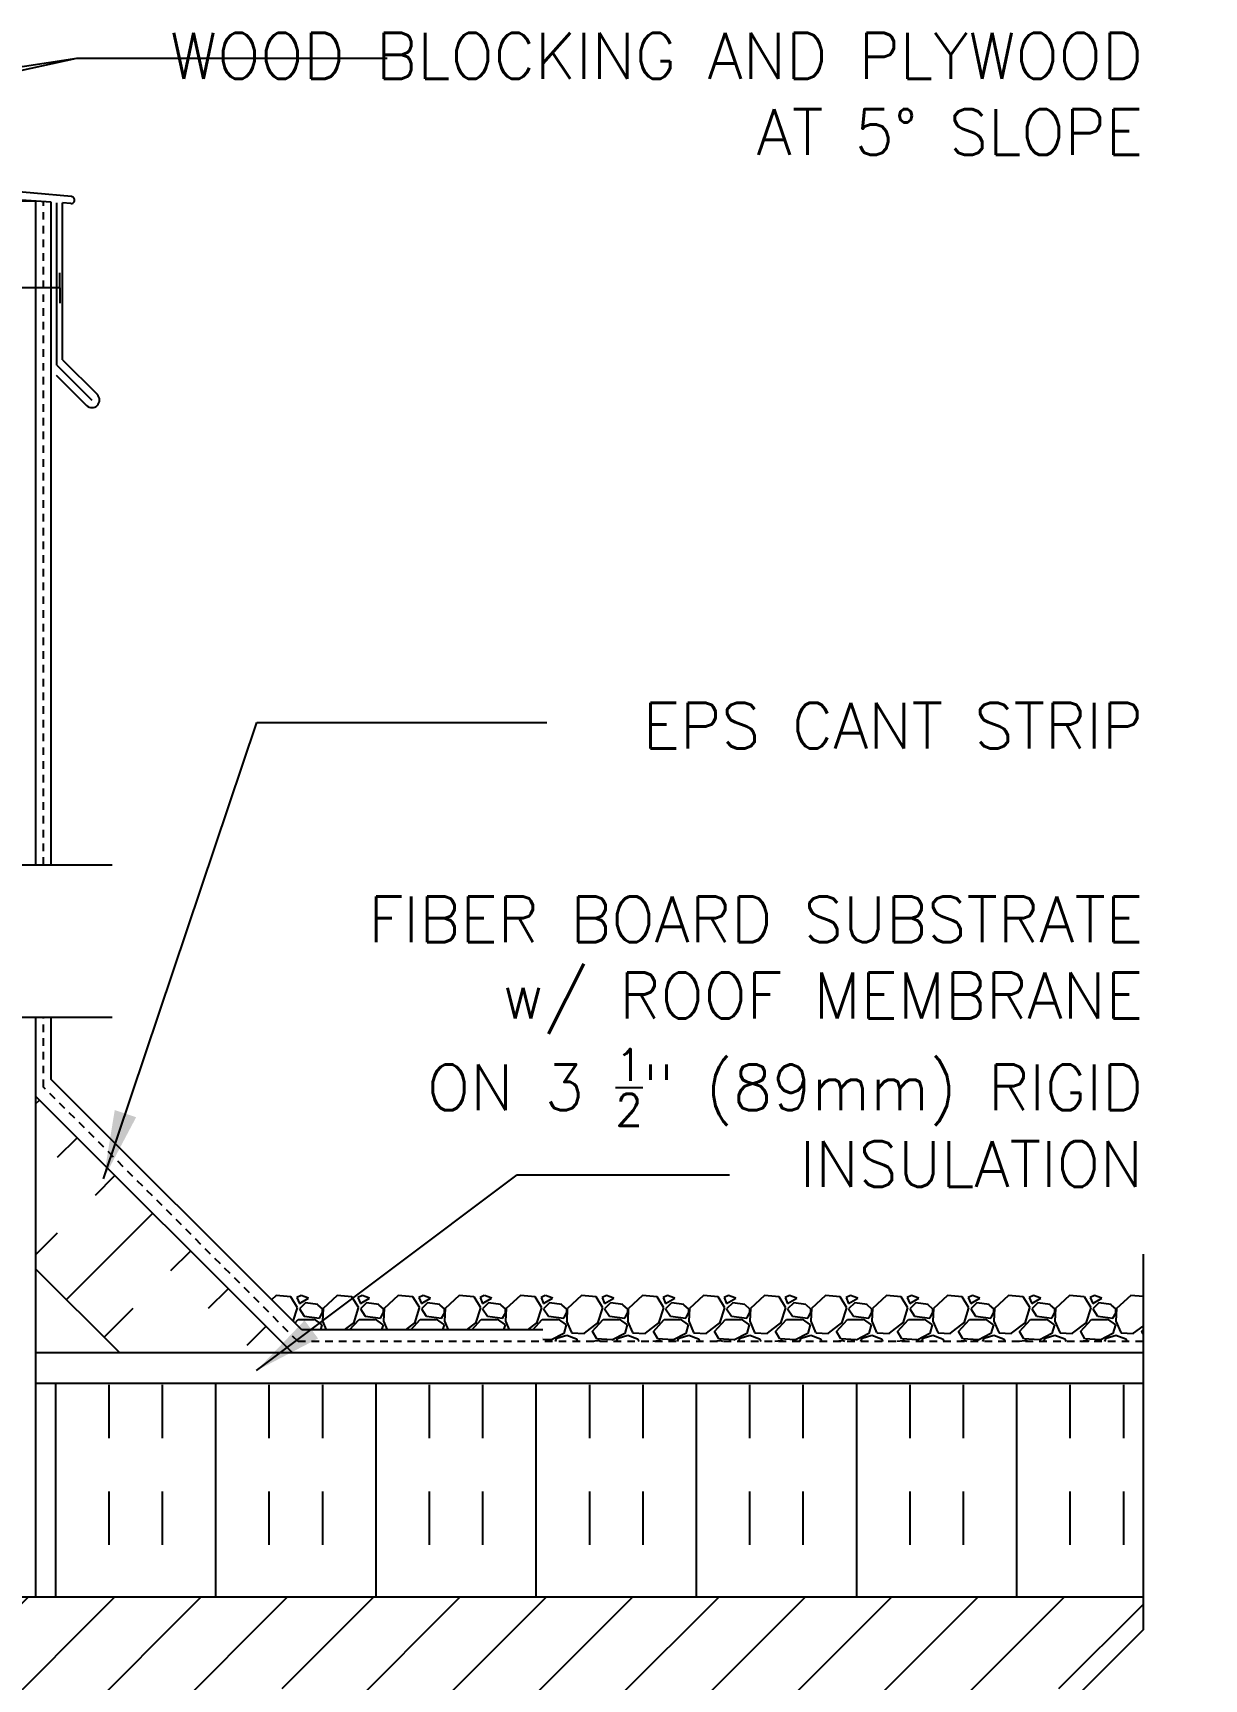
# Model space of a CAD drawing. Header units: inches. Extents: x 98 to 204, y 121 to 199.
# Drawn here: x 185.2 to 204.39, y 171.06 to 198.04 of the extents above; entities that cross this region are included whole.
import ezdxf

# ---------------------------------------------------------------- set-up
doc = ezdxf.new("R2010")
doc.units = ezdxf.units.IN
doc.header["$LTSCALE"] = 0.5
doc.header["$MEASUREMENT"] = 0
doc.linetypes.add('DASHED2', pattern=[0.375, 0.25, -0.125])
for name, color, linetype in [('HATCH', 12, 'Continuous'), ('line25', 2, 'Continuous'), ('LINE50', 5, 'Continuous'), ('LINE9', 9, 'Continuous'), ('TEXT', 4, 'Continuous')]:
    doc.layers.add(name, color=color, linetype=linetype)
doc.styles.add('DIM', font='romans.shx', dxfattribs={"width": 0.7})
doc.styles.add('ROMANS', font='romans.shx', dxfattribs={"height": 0.75})
doc.dimstyles.new('ext_12', dxfattribs={"dimscale": 12, "dimtxt": 0.09375, "dimasz": 0.09375, "dimexe": 0.09375, "dimexo": 0.0625, "dimgap": 0.0625, "dimtad": 1, "dimdec": 1, "dimzin": 3, "dimdsep": 46, "dimlunit": 4, "dimtxsty": 'DIM', "dimcen": 0.09, "dimdle": 0.09375, "dimclrt": 4, "dimadec": 0, "dimazin": 0, "dimtfac": 1, "dimtdec": 1, "dimtmove": 2, "dimatfit": 3, "dimfxl": 1, "dimfrac": 2, "dimtolj": 1, "dimtzin": 0, "dimarcsym": 0})

msp = doc.modelspace()

# ---------------------------------------------------------------- hatches: boundary and pattern name
at = {"layer": 'HATCH'}
h = msp.add_hatch(dxfattribs=at)
h.set_pattern_fill('INSUL', color=256, scale=7, angle=45, style=0)
h.set_pattern_definition([(45, (77.9495, 17.504), (-1.856155, 1.856155), []), (45, (77.3307, 18.1228), (-1.856155, 1.856155), [0.875, -0.875]), (45, (76.712, 18.7415), (-1.856155, 1.856155), [0.875, -0.875])])
h.paths.add_polyline_path([(186.501, 176.53), (189.329, 176.53), (185.253, 180.607), (185.253, 177.779)])
h = msp.add_hatch(dxfattribs=at)
h.set_pattern_fill('INSUL', color=256, scale=7, angle=90, style=0)
h.set_pattern_definition([(90, (77.9495, 17.504), (-2.625, 2e-16), []), (90, (77.0745, 17.504), (-2.625, 2e-16), [0.875, -0.875]), (90, (76.1995, 17.504), (-2.625, 2e-16), [0.875, -0.875])])
h.paths.add_polyline_path([(185.253, 175.905), (185.253, 172.405), (203.393, 172.405), (203.393, 175.905)])
h = msp.add_hatch(dxfattribs=at)
h.set_pattern_fill('ANSI31', color=256, scale=8, style=0)
h.paths.add_polyline_path([(203.393, 166.233, -1.37263), (202.418, 170.891), (203.393, 171.866), (203.393, 172.405), (186.655, 172.405), (184.655, 172.405), (182.655, 172.405), (182.655, 170.905, -1.788289), (180.425, 167.276), (178.979, 167.124), (178.815, 164.78, 0.743853), (178.712, 164.436, -0.189393), (178.762, 164.413, 0.071789), (178.815, 164.405), (201.393, 164.405), (203.393, 164.405)])
h.paths.add_polyline_path([(186.655, 168.405, -1), (191.655, 168.405, -1)], flags=16)
h.paths.add_polyline_path([(193.155, 168.405, -1), (198.155, 168.405, -1)], flags=16)
h.paths.add_polyline_path([(204.393, 170.866), (203.393, 170.866), (202.594, 170.866, -0.137255), (203.807, 170.281)])

# ---------------------------------------------------------------- linework, layer by layer
for p, q in [((185.834, 195.359), (169.315, 196.804)), ((185.503, 195.264), (184.196, 195.356)), ((185.503, 184.405), (185.503, 195.264)), ((185.596, 192.597), (185.596, 195.257)), ((185.827, 195.245), (185.69, 195.253)), ((185.69, 192.68), (185.69, 195.253)), ((185.69, 192.68), (186.259, 192.111)), ((185.583, 192.433), (186.082, 191.934)), ((185.596, 192.597), (186.17, 192.023)), ((185.503, 180.887), (185.503, 181.905)), ((189.61, 176.78), (185.503, 180.887)), ((189.19, 177.344), (189.115, 177.275)), ((189.43, 177.323), (189.19, 177.343)), ((189.541, 177.145), (189.431, 177.325)), ((189.599, 177.344), (189.529, 177.314)), ((189.529, 177.314), (189.569, 177.214)), ((189.569, 177.214), (189.719, 177.304)), ((189.72, 177.304), (189.6, 177.344)), ((190.19, 177.344), (189.96, 177.134)), ((190.43, 177.323), (190.19, 177.343)), ((190.541, 177.145), (190.431, 177.325)), ((190.599, 177.344), (190.529, 177.314)), ((190.529, 177.314), (190.569, 177.214)), ((190.569, 177.214), (190.719, 177.304)), ((190.72, 177.304), (190.6, 177.344)), ((191.19, 177.344), (190.96, 177.134)), ((191.43, 177.323), (191.19, 177.343)), ((191.541, 177.145), (191.431, 177.325)), ((191.599, 177.344), (191.529, 177.314)), ((191.529, 177.314), (191.569, 177.214)), ((191.569, 177.214), (191.719, 177.304)), ((191.72, 177.304), (191.6, 177.344)), ((192.19, 177.344), (191.96, 177.134)), ((192.43, 177.323), (192.19, 177.343)), ((192.541, 177.145), (192.431, 177.325)), ((192.599, 177.344), (192.529, 177.314)), ((192.529, 177.314), (192.569, 177.214)), ((192.569, 177.214), (192.719, 177.304)), ((192.72, 177.304), (192.6, 177.344)), ((193.19, 177.344), (192.96, 177.134)), ((193.43, 177.323), (193.19, 177.343)), ((193.541, 177.145), (193.431, 177.325)), ((193.599, 177.344), (193.529, 177.314)), ((193.529, 177.314), (193.569, 177.214)), ((193.569, 177.214), (193.719, 177.304)), ((193.72, 177.304), (193.6, 177.344)), ((194.19, 177.344), (193.96, 177.134)), ((194.43, 177.323), (194.19, 177.343)), ((194.541, 177.145), (194.431, 177.325)), ((194.599, 177.344), (194.529, 177.314)), ((194.529, 177.314), (194.569, 177.214)), ((194.569, 177.214), (194.719, 177.304)), ((194.72, 177.304), (194.6, 177.344)), ((195.19, 177.344), (194.96, 177.134)), ((195.43, 177.323), (195.19, 177.343)), ((195.541, 177.145), (195.431, 177.325)), ((195.599, 177.344), (195.529, 177.314)), ((195.529, 177.314), (195.569, 177.214)), ((195.569, 177.214), (195.719, 177.304)), ((195.72, 177.304), (195.6, 177.344)), ((196.19, 177.344), (195.96, 177.134)), ((196.43, 177.323), (196.19, 177.343)), ((196.541, 177.145), (196.431, 177.325)), ((196.599, 177.344), (196.529, 177.314)), ((196.529, 177.314), (196.569, 177.214)), ((196.569, 177.214), (196.719, 177.304)), ((196.72, 177.304), (196.6, 177.344)), ((197.19, 177.344), (196.96, 177.134)), ((197.43, 177.323), (197.19, 177.343)), ((197.541, 177.145), (197.431, 177.325)), ((197.599, 177.344), (197.529, 177.314)), ((197.529, 177.314), (197.569, 177.214)), ((197.569, 177.214), (197.719, 177.304)), ((197.72, 177.304), (197.6, 177.344)), ((198.19, 177.344), (197.96, 177.134)), ((198.43, 177.323), (198.19, 177.343)), ((198.541, 177.145), (198.431, 177.325)), ((198.599, 177.344), (198.529, 177.314)), ((198.529, 177.314), (198.569, 177.214)), ((198.569, 177.214), (198.719, 177.304)), ((198.72, 177.304), (198.6, 177.344)), ((199.19, 177.344), (198.96, 177.134)), ((199.43, 177.323), (199.19, 177.343)), ((199.541, 177.145), (199.431, 177.325)), ((199.599, 177.344), (199.529, 177.314)), ((199.529, 177.314), (199.569, 177.214)), ((199.569, 177.214), (199.719, 177.304)), ((199.72, 177.304), (199.6, 177.344)), ((200.19, 177.344), (199.96, 177.134)), ((200.43, 177.323), (200.19, 177.343)), ((200.541, 177.145), (200.431, 177.325)), ((200.599, 177.344), (200.529, 177.314)), ((200.529, 177.314), (200.569, 177.214)), ((200.569, 177.214), (200.719, 177.304)), ((200.72, 177.304), (200.6, 177.344)), ((201.19, 177.344), (200.96, 177.134)), ((201.43, 177.323), (201.19, 177.343)), ((201.541, 177.145), (201.431, 177.325)), ((201.599, 177.344), (201.529, 177.314)), ((201.529, 177.314), (201.569, 177.214)), ((201.569, 177.214), (201.719, 177.304)), ((201.72, 177.304), (201.6, 177.344)), ((202.19, 177.344), (201.96, 177.134)), ((202.43, 177.323), (202.19, 177.343)), ((202.541, 177.145), (202.431, 177.325)), ((202.599, 177.344), (202.529, 177.314)), ((202.529, 177.314), (202.569, 177.214)), ((202.569, 177.214), (202.719, 177.304)), ((202.72, 177.304), (202.6, 177.344)), ((203.19, 177.344), (202.96, 177.134)), ((203.393, 177.326), (203.19, 177.343)), ((189.468, 176.922), (189.54, 177.144)), ((189.669, 177.224), (189.569, 177.124)), ((189.569, 177.124), (189.649, 177.004)), ((189.87, 177.195), (189.67, 177.225)), ((189.951, 177.122), (189.871, 177.192)), ((189.9, 176.974), (189.95, 177.064)), ((189.959, 177.134), (189.949, 176.924)), ((189.949, 177.064), (189.949, 177.124)), ((190.46, 176.894), (190.54, 177.144)), ((190.669, 177.224), (190.569, 177.124)), ((190.569, 177.124), (190.649, 177.004)), ((190.87, 177.195), (190.67, 177.225)), ((190.951, 177.122), (190.871, 177.192)), ((190.9, 176.974), (190.95, 177.064)), ((190.959, 177.134), (190.949, 176.924)), ((190.949, 177.064), (190.949, 177.124)), ((191.46, 176.894), (191.54, 177.144)), ((191.669, 177.224), (191.569, 177.124)), ((191.569, 177.124), (191.649, 177.004)), ((191.87, 177.195), (191.67, 177.225)), ((191.951, 177.122), (191.871, 177.192)), ((191.9, 176.974), (191.95, 177.064)), ((191.959, 177.134), (191.949, 176.924)), ((191.949, 177.064), (191.949, 177.124)), ((192.46, 176.894), (192.54, 177.144)), ((192.669, 177.224), (192.569, 177.124)), ((192.569, 177.124), (192.649, 177.004)), ((192.87, 177.195), (192.67, 177.225)), ((192.951, 177.122), (192.871, 177.192)), ((192.9, 176.974), (192.95, 177.064)), ((192.959, 177.134), (192.949, 176.924)), ((192.949, 177.064), (192.949, 177.124)), ((193.46, 176.894), (193.54, 177.144)), ((193.669, 177.224), (193.569, 177.124)), ((193.569, 177.124), (193.649, 177.004)), ((193.87, 177.195), (193.67, 177.225)), ((193.951, 177.122), (193.871, 177.192)), ((193.9, 176.974), (193.95, 177.064)), ((193.959, 177.134), (193.949, 176.924)), ((193.949, 177.064), (193.949, 177.124)), ((194.46, 176.894), (194.54, 177.144)), ((194.669, 177.224), (194.569, 177.124)), ((194.569, 177.124), (194.649, 177.004)), ((194.87, 177.195), (194.67, 177.225)), ((194.951, 177.122), (194.871, 177.192)), ((194.9, 176.974), (194.95, 177.064)), ((194.959, 177.134), (194.949, 176.924)), ((194.949, 177.064), (194.949, 177.124)), ((195.46, 176.894), (195.54, 177.144)), ((195.669, 177.224), (195.569, 177.124)), ((195.569, 177.124), (195.649, 177.004)), ((195.87, 177.195), (195.67, 177.225)), ((195.951, 177.122), (195.871, 177.192)), ((195.9, 176.974), (195.95, 177.064)), ((195.959, 177.134), (195.949, 176.924)), ((195.949, 177.064), (195.949, 177.124)), ((196.46, 176.894), (196.54, 177.144)), ((196.669, 177.224), (196.569, 177.124)), ((196.569, 177.124), (196.649, 177.004)), ((196.87, 177.195), (196.67, 177.225)), ((196.951, 177.122), (196.871, 177.192)), ((196.9, 176.974), (196.95, 177.064)), ((196.959, 177.134), (196.949, 176.924)), ((196.949, 177.064), (196.949, 177.124)), ((197.46, 176.894), (197.54, 177.144)), ((197.669, 177.224), (197.569, 177.124)), ((197.569, 177.124), (197.649, 177.004)), ((197.87, 177.195), (197.67, 177.225)), ((197.951, 177.122), (197.871, 177.192)), ((197.9, 176.974), (197.95, 177.064)), ((197.959, 177.134), (197.949, 176.924)), ((197.949, 177.064), (197.949, 177.124)), ((198.46, 176.894), (198.54, 177.144)), ((198.669, 177.224), (198.569, 177.124)), ((198.569, 177.124), (198.649, 177.004)), ((198.87, 177.195), (198.67, 177.225)), ((198.951, 177.122), (198.871, 177.192)), ((198.9, 176.974), (198.95, 177.064)), ((198.959, 177.134), (198.949, 176.924)), ((198.949, 177.064), (198.949, 177.124)), ((199.46, 176.894), (199.54, 177.144)), ((199.669, 177.224), (199.569, 177.124)), ((199.569, 177.124), (199.649, 177.004)), ((199.87, 177.195), (199.67, 177.225)), ((199.951, 177.122), (199.871, 177.192)), ((199.9, 176.974), (199.95, 177.064)), ((199.959, 177.134), (199.949, 176.924)), ((199.949, 177.064), (199.949, 177.124)), ((200.46, 176.894), (200.54, 177.144)), ((200.669, 177.224), (200.569, 177.124)), ((200.569, 177.124), (200.649, 177.004)), ((200.87, 177.195), (200.67, 177.225)), ((200.951, 177.122), (200.871, 177.192)), ((200.9, 176.974), (200.95, 177.064)), ((200.959, 177.134), (200.949, 176.924)), ((200.949, 177.064), (200.949, 177.124)), ((201.46, 176.894), (201.54, 177.144)), ((201.669, 177.224), (201.569, 177.124)), ((201.569, 177.124), (201.649, 177.004)), ((201.87, 177.195), (201.67, 177.225)), ((201.951, 177.122), (201.871, 177.192)), ((201.9, 176.974), (201.95, 177.064)), ((201.959, 177.134), (201.949, 176.924)), ((201.949, 177.064), (201.949, 177.124)), ((202.46, 176.894), (202.54, 177.144)), ((202.669, 177.224), (202.569, 177.124)), ((202.569, 177.124), (202.649, 177.004)), ((202.87, 177.195), (202.67, 177.225)), ((202.951, 177.122), (202.871, 177.192)), ((202.9, 176.974), (202.95, 177.064)), ((202.959, 177.134), (202.949, 176.924)), ((202.949, 177.064), (202.949, 177.124)), ((189.496, 176.894), (189.549, 176.954)), ((189.549, 176.954), (189.809, 176.954)), ((193.558, 176.78), (189.61, 176.78)), ((189.65, 177.004), (189.9, 176.974)), ((189.809, 176.956), (189.939, 176.866)), ((189.94, 176.864), (189.916, 176.78)), ((189.948, 176.926), (190.009, 176.78)), ((190.311, 176.78), (190.459, 176.895)), ((190.393, 176.78), (190.549, 176.954)), ((190.549, 176.954), (190.809, 176.954)), ((190.65, 177.004), (190.9, 176.974)), ((190.809, 176.956), (190.939, 176.866)), ((190.94, 176.864), (190.916, 176.78)), ((190.948, 176.926), (191.009, 176.78)), ((191.311, 176.78), (191.459, 176.895)), ((191.393, 176.78), (191.549, 176.954)), ((191.549, 176.954), (191.809, 176.954)), ((191.65, 177.004), (191.9, 176.974)), ((191.809, 176.956), (191.939, 176.866)), ((191.94, 176.864), (191.916, 176.78)), ((191.948, 176.926), (192.009, 176.78)), ((192.311, 176.78), (192.459, 176.895)), ((192.393, 176.78), (192.549, 176.954)), ((192.549, 176.954), (192.809, 176.954)), ((192.65, 177.004), (192.9, 176.974)), ((192.809, 176.956), (192.939, 176.866)), ((192.94, 176.864), (192.916, 176.78)), ((192.948, 176.926), (193.009, 176.78)), ((193.311, 176.78), (193.459, 176.895)), ((193.393, 176.78), (193.549, 176.954)), ((193.549, 176.954), (193.809, 176.954)), ((193.65, 177.004), (193.9, 176.974)), ((193.809, 176.956), (193.939, 176.866)), ((193.94, 176.864), (193.9, 176.724)), ((193.948, 176.926), (194.028, 176.736)), ((194.239, 176.725), (194.459, 176.895)), ((194.369, 176.754), (194.549, 176.954)), ((194.441, 176.634), (194.371, 176.754)), ((194.549, 176.954), (194.809, 176.954)), ((194.65, 177.004), (194.9, 176.974)), ((194.809, 176.956), (194.939, 176.866)), ((194.94, 176.864), (194.9, 176.724)), ((194.948, 176.926), (195.028, 176.736)), ((195.239, 176.725), (195.459, 176.895)), ((195.369, 176.754), (195.549, 176.954)), ((195.441, 176.634), (195.371, 176.754)), ((195.549, 176.954), (195.809, 176.954)), ((195.65, 177.004), (195.9, 176.974)), ((195.809, 176.956), (195.939, 176.866)), ((195.94, 176.864), (195.9, 176.724)), ((195.948, 176.926), (196.028, 176.736)), ((196.239, 176.725), (196.459, 176.895)), ((196.369, 176.754), (196.549, 176.954)), ((196.441, 176.634), (196.371, 176.754)), ((196.549, 176.954), (196.809, 176.954)), ((196.65, 177.004), (196.9, 176.974)), ((196.809, 176.956), (196.939, 176.866)), ((196.94, 176.864), (196.9, 176.724)), ((196.948, 176.926), (197.028, 176.736)), ((197.239, 176.725), (197.459, 176.895)), ((197.369, 176.754), (197.549, 176.954)), ((197.441, 176.634), (197.371, 176.754)), ((197.549, 176.954), (197.809, 176.954)), ((197.65, 177.004), (197.9, 176.974)), ((197.809, 176.956), (197.939, 176.866)), ((197.94, 176.864), (197.9, 176.724)), ((197.948, 176.926), (198.028, 176.736)), ((198.239, 176.725), (198.459, 176.895)), ((198.369, 176.754), (198.549, 176.954)), ((198.441, 176.634), (198.371, 176.754)), ((198.549, 176.954), (198.809, 176.954)), ((198.65, 177.004), (198.9, 176.974)), ((198.809, 176.956), (198.939, 176.866)), ((198.94, 176.864), (198.9, 176.724)), ((198.948, 176.926), (199.028, 176.736)), ((199.239, 176.725), (199.459, 176.895)), ((199.369, 176.754), (199.549, 176.954)), ((199.441, 176.634), (199.371, 176.754)), ((199.549, 176.954), (199.809, 176.954)), ((199.65, 177.004), (199.9, 176.974)), ((199.809, 176.956), (199.939, 176.866)), ((199.94, 176.864), (199.9, 176.724)), ((199.948, 176.926), (200.028, 176.736)), ((200.239, 176.725), (200.459, 176.895)), ((200.369, 176.754), (200.549, 176.954)), ((200.441, 176.634), (200.371, 176.754)), ((200.549, 176.954), (200.809, 176.954)), ((200.65, 177.004), (200.9, 176.974)), ((200.809, 176.956), (200.939, 176.866)), ((200.94, 176.864), (200.9, 176.724)), ((200.948, 176.926), (201.028, 176.736)), ((201.239, 176.725), (201.459, 176.895)), ((201.369, 176.754), (201.549, 176.954)), ((201.441, 176.634), (201.371, 176.754)), ((201.549, 176.954), (201.809, 176.954)), ((201.65, 177.004), (201.9, 176.974)), ((201.809, 176.956), (201.939, 176.866)), ((201.94, 176.864), (201.9, 176.724)), ((201.948, 176.926), (202.028, 176.736)), ((202.239, 176.725), (202.459, 176.895)), ((202.369, 176.754), (202.549, 176.954)), ((202.441, 176.634), (202.371, 176.754)), ((202.549, 176.954), (202.809, 176.954)), ((202.65, 177.004), (202.9, 176.974)), ((202.809, 176.956), (202.939, 176.866)), ((202.94, 176.864), (202.9, 176.724)), ((202.948, 176.926), (203.028, 176.736)), ((203.239, 176.725), (203.393, 176.843)), ((203.369, 176.754), (203.393, 176.78)), ((203.393, 176.717), (203.371, 176.754)), ((193.558, 176.655), (193.558, 176.655)), ((193.689, 176.616), (193.558, 176.626)), ((193.9, 176.723), (193.69, 176.613)), ((193.767, 176.592), (193.789, 176.644)), ((193.79, 176.644), (193.95, 176.694)), ((193.949, 176.694), (194.109, 176.634)), ((194.029, 176.734), (194.239, 176.724)), ((194.11, 176.634), (194.129, 176.592)), ((194.46, 176.603), (194.359, 176.592)), ((194.689, 176.616), (194.439, 176.636)), ((194.508, 176.592), (194.459, 176.605)), ((194.9, 176.723), (194.69, 176.613)), ((194.767, 176.592), (194.789, 176.644)), ((194.79, 176.644), (194.95, 176.694)), ((194.949, 176.694), (195.109, 176.634)), ((195.029, 176.734), (195.239, 176.724)), ((195.11, 176.634), (195.129, 176.592)), ((195.46, 176.603), (195.359, 176.592)), ((195.689, 176.616), (195.439, 176.636)), ((195.508, 176.592), (195.459, 176.605)), ((195.9, 176.723), (195.69, 176.613)), ((195.767, 176.592), (195.789, 176.644)), ((195.79, 176.644), (195.95, 176.694)), ((195.949, 176.694), (196.109, 176.634)), ((196.029, 176.734), (196.239, 176.724)), ((196.11, 176.634), (196.129, 176.592)), ((196.46, 176.603), (196.359, 176.592)), ((196.689, 176.616), (196.439, 176.636)), ((196.508, 176.592), (196.459, 176.605)), ((196.9, 176.723), (196.69, 176.613)), ((196.767, 176.592), (196.789, 176.644)), ((196.79, 176.644), (196.95, 176.694)), ((196.949, 176.694), (197.109, 176.634)), ((197.029, 176.734), (197.239, 176.724)), ((197.11, 176.634), (197.129, 176.592)), ((197.46, 176.603), (197.359, 176.592)), ((197.689, 176.616), (197.439, 176.636)), ((197.508, 176.592), (197.459, 176.605)), ((197.9, 176.723), (197.69, 176.613)), ((197.767, 176.592), (197.789, 176.644)), ((197.79, 176.644), (197.95, 176.694)), ((197.949, 176.694), (198.109, 176.634)), ((198.029, 176.734), (198.239, 176.724)), ((198.11, 176.634), (198.129, 176.592)), ((198.46, 176.603), (198.359, 176.592)), ((198.689, 176.616), (198.439, 176.636)), ((198.508, 176.592), (198.459, 176.605)), ((198.9, 176.723), (198.69, 176.613)), ((198.767, 176.592), (198.789, 176.644)), ((198.79, 176.644), (198.95, 176.694)), ((198.949, 176.694), (199.109, 176.634)), ((199.029, 176.734), (199.239, 176.724)), ((199.11, 176.634), (199.129, 176.592)), ((199.46, 176.603), (199.359, 176.592)), ((199.689, 176.616), (199.439, 176.636)), ((199.508, 176.592), (199.459, 176.605)), ((199.9, 176.723), (199.69, 176.613)), ((199.767, 176.592), (199.789, 176.644)), ((199.79, 176.644), (199.95, 176.694)), ((199.949, 176.694), (200.109, 176.634)), ((200.029, 176.734), (200.239, 176.724)), ((200.11, 176.634), (200.129, 176.592)), ((200.46, 176.603), (200.359, 176.592)), ((200.689, 176.616), (200.439, 176.636)), ((200.508, 176.592), (200.459, 176.605)), ((200.9, 176.723), (200.69, 176.613)), ((200.767, 176.592), (200.789, 176.644)), ((200.79, 176.644), (200.95, 176.694)), ((200.949, 176.694), (201.109, 176.634)), ((201.029, 176.734), (201.239, 176.724)), ((201.11, 176.634), (201.129, 176.592)), ((201.46, 176.603), (201.359, 176.592)), ((201.689, 176.616), (201.439, 176.636)), ((201.508, 176.592), (201.459, 176.605)), ((201.9, 176.723), (201.69, 176.613)), ((201.767, 176.592), (201.789, 176.644)), ((201.79, 176.644), (201.95, 176.694)), ((201.949, 176.694), (202.109, 176.634)), ((202.029, 176.734), (202.239, 176.724)), ((202.11, 176.634), (202.129, 176.592)), ((202.46, 176.603), (202.359, 176.592)), ((202.689, 176.616), (202.439, 176.636)), ((202.508, 176.592), (202.459, 176.605)), ((202.9, 176.723), (202.69, 176.613)), ((202.767, 176.592), (202.789, 176.644)), ((202.79, 176.644), (202.95, 176.694)), ((202.949, 176.694), (203.109, 176.634)), ((203.029, 176.734), (203.239, 176.724)), ((203.11, 176.634), (203.129, 176.592)), ((203.393, 176.596), (203.359, 176.592))]:
    msp.add_line(p, q, dxfattribs=at)
for centre, radius, start, end in [((185.83, 195.302), 0.0568, 266.6389, 86.6389), ((186.17, 192.023), 0.125, 225, 45)]:
    msp.add_arc(centre, radius, start, end, dxfattribs=at)
at = {"layer": 'line25'}
for p, q in [((185.253, 195.282), (184.753, 195.282)), ((185.253, 184.405), (185.253, 195.282)), ((185.253, 172.405), (185.253, 181.905)), ((189.454, 176.405), (185.253, 180.607)), ((186.626, 176.405), (185.253, 177.779)), ((184.655, 172.405), (186.655, 172.405)), ((186.655, 172.405), (203.393, 172.405))]:
    msp.add_line(p, q, dxfattribs=at)
msp.add_lwpolyline([(203.393, 175.905), (185.253, 175.905)], dxfattribs=at)
at = {"layer": 'LINE50', "color": 9, "linetype": 'DASHED2'}
for p, q in [((185.378, 184.405), (185.378, 195.273)), ((185.378, 180.762), (185.378, 181.905)), ((189.547, 176.592), (185.378, 180.762)), ((203.393, 176.592), (189.547, 176.592))]:
    msp.add_line(p, q, dxfattribs=at)
at = {"layer": 'LINE9'}
for p, q in [((185.643, 193.86), (185.643, 194.11)), ((185.643, 193.86), (183.797, 193.86)), ((185.643, 193.86), (185.643, 193.61)), ((178.346, 184.405), (186.503, 184.405)), ((178.346, 181.905), (186.503, 181.905))]:
    msp.add_line(p, q, dxfattribs=at)
for points in [[(203.393, 178.023), (203.393, 171.866), (202.393, 170.866), (203.393, 170.866), (204.393, 170.866), (203.393, 169.866), (203.393, 163.254)], [(203.393, 176.405), (185.253, 176.405)]]:
    msp.add_lwpolyline(points, dxfattribs=at)

# ---------------------------------------------------------------- texts
at = {"layer": 'TEXT', "char_height": 0.75, "attachment_point": 3, "style": 'ROMANS'}
for s, insert, width in [('\\A1;WOOD BLOCKING AND PLYWOOD \\PAT 5%%D SLOPE', (203.393, 198.04), 17.3954), ('\\A1;EPS CANT STRIP', (203.393, 187.062), 9.59335), ('\\A1;FIBER BOARD SUBSTRATE\\Pw/ ROOF MEMBRANE \\PON 3 {\\H0.7x;\\S1/2;}" (89mm) RIGID \\PINSULATION', (203.393, 183.887), 26.1134)]:
    msp.add_mtext(s, dxfattribs=dict(at, insert=insert, width=width))

# ---------------------------------------------------------------- leaders
at = {"layer": 'TEXT'}
for points in [[(172.003, 194.53), (185.922, 197.629)], [(175.81, 196.075), (185.922, 197.629), (191.01, 197.629)], [(186.361, 179.259), (188.874, 186.738), (193.622, 186.738)], [(188.866, 176.113), (193.137, 179.325), (196.618, 179.325)]]:
    msp.add_leader(points, dimstyle='ext_12', override={"dimgap": 0.0625, "dimtad": 0}, dxfattribs=at)

doc.saveas('drawing.dxf')
